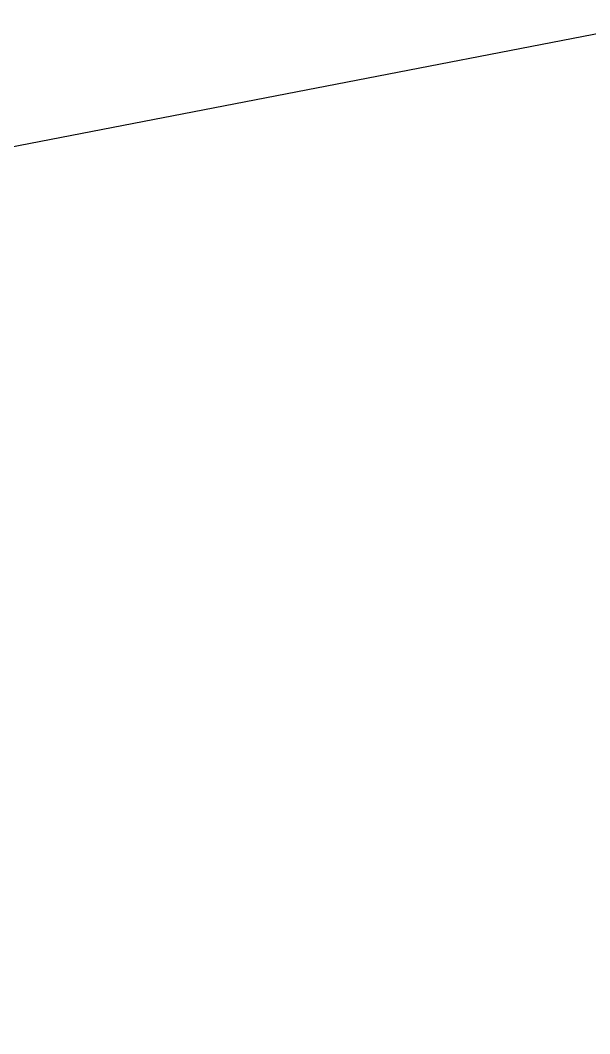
# Model space of a CAD drawing. Header units: millimetres. Extents: x 0 to 54, y -72.9 to 0.
# Drawn here: x 22.9274833 to 22.9275391, y -22.1663679 to -22.1662685 of the extents above; entities that cross this region are included whole.
import ezdxf

# ---------------------------------------------------------------- set-up
doc = ezdxf.new("R2010")
doc.units = ezdxf.units.MM
doc.layers.add('0S-Alu contour', color=251, linetype='Continuous', true_color=0x696969)
doc.layers.add('0S-Plastic contour', color=18, linetype='Continuous', true_color=0x000000)

msp = doc.modelspace()

# ---------------------------------------------------------------- linework, layer by layer
at = {"layer": '0S-Alu contour', "extrusion": (0, 0, -1)}
msp.add_arc((-22.83405698071267, -21.67508681113482), 0.4999999999999696, 170.1161378491512, 259.230835285598, dxfattribs=at)
at = {"layer": '0S-Alu contour'}
msp.add_arc((22.98353909496433, -22.46099717340192), 0.3000000000000028, 100.7691647144065, 250.7691647144045, dxfattribs=at)
at = {"layer": '0S-Plastic contour'}
msp.add_rational_spline([(18.49999999999934, -21.35000000000044), (19.27687468853221, -22.75151903797579), (20.05374937706509, -24.15303807595114), (20.10916768234074, -24.25301534518472), (20.05115126772544, -24.35150767259258), (19.99313485311013, -24.45000000000043), (19.87882543563708, -24.45000000000039), (17.68941271781821, -24.45000000000036), (15.49999999999934, -24.45000000000033), (15.09999999999933, -24.45000000000033), (15.09999999999933, -24.85000000000034), (15.09999999999933, -25.25000000000035), (15.49999999999934, -25.25000000000035), (16.69999999999916, -25.25000000000029), (17.89999999999898, -25.25000000000024), (18.19999999999904, -25.25000000000024), (18.19999999999916, -25.5500000000003), (18.19999999999916, -25.6500000000003), (18.19999999999916, -25.75000000000029), (18.19999999999916, -26.05000000000002), (18.49999999999889, -26.05000000000002), (18.79999999999862, -26.05000000000002), (18.79999999999862, -25.75000000000029), (18.79999999999862, -25.60000000000029), (18.79999999999862, -25.45000000000028), (18.79999999999883, -25.25000000000022), (18.99999999999889, -25.25000000000029), (19.52487113059535, -25.25000000000032), (20.04974226119182, -25.25000000000035), (20.31769145362293, -25.25000000000035), (20.54974226119182, -25.38397459621588), (21.32487113059553, -25.83149545762269), (22.09999999999925, -26.27901631902949), (22.57475237129016, -26.55311472839278), (22.59901971076559, -27.10077415568004), (22.79950985538246, -31.62538707784018), (22.99999999999934, -36.15000000000033), (22.99999999999934, -41.15000000000038), (22.99999999999934, -46.15000000000043), (22.79950985538246, -50.67461292216058), (22.59901971076559, -55.19922584432073), (22.57475237129017, -55.74688527160802), (22.09999999999925, -56.02098368097132), (21.32487113059531, -56.46850454237821), (20.54974226119136, -56.9160254037851), (20.3176914536227, -57.05000000000052), (20.04974226119182, -57.05000000000053), (19.52487113059535, -57.05000000000063), (18.99999999999888, -57.05000000000073), (18.79999999999875, -57.05000000000074), (18.79999999999862, -56.85000000000061), (18.79999999999861, -56.70000000000059), (18.7999999999986, -56.55000000000058), (18.7999999999986, -56.25000000000085), (18.49999999999888, -56.25000000000085), (18.19999999999916, -56.25000000000085), (18.19999999999916, -56.55000000000058), (18.19999999999916, -56.65000000000057), (18.19999999999916, -56.75000000000057), (18.1999999999988, -57.05000000000085), (17.89999999999852, -57.05000000000058), (16.69999999999893, -57.05000000000058), (15.49999999999934, -57.05000000000058), (15.09999999999939, -57.05000000000058), (15.09999999999939, -57.45000000000053), (15.09999999999939, -57.85000000000048), (15.49999999999934, -57.85000000000048), (17.68941271781843, -57.85000000000048), (19.87882543563753, -57.85000000000048), (19.9931348531106, -57.85000000000045), (20.05115126772591, -57.94849232740831), (20.10916768234121, -58.04698465481617), (20.05374937706554, -58.14696192404976), (19.27687468853244, -59.54848096202511), (18.49999999999934, -60.95000000000045), (18.49999999999934, -61.25000000000023), (18.49999999999934, -61.55000000000002), (18.4999999999995, -62.35000000000004), (19.29999999999952, -62.34999999999997), (20.89999999999943, -62.34999999999997), (22.49999999999934, -62.34999999999997), (22.99999999999934, -62.34999999999998), (22.99999999999934, -61.84999999999997), (22.99999999999934, -61.06937410968301), (22.99999999999934, -60.28874821936604), (22.99999999999931, -60.20897581584453), (22.9222222222218, -60.19124861506187), (22.65000000000101, -60.12920341232294), (22.65000000000102, -59.84999999999827), (22.65000000000101, -59.57079658767361), (22.92222222222179, -59.50875138493468), (22.99999999999947, -59.49102418415195), (22.99999999999934, -59.41125178063027), (22.99999999999934, -59.13062589031513), (22.99999999999934, -58.84999999999999), (22.99999999999933, -58.34999999999998), (23.49999999999934, -58.34999999999998), (23.89999999999943, -58.34999999999998), (24.29999999999952, -58.34999999999997), (24.79999999999952, -58.34999999999998), (24.79999999999952, -57.84999999999997), (24.79999999999952, -56.49999999999995), (24.79999999999952, -55.14999999999993), (24.79999999999951, -54.64999999999992), (25.29999999999952, -54.64999999999992), (28.99999999999957, -54.64999999999992), (32.69999999999962, -54.64999999999992), (33.69999999999961, -54.64999999999993), (33.69999999999962, -53.64999999999993), (33.69999999999962, -46.36243556529814), (33.69999999999963, -39.07487113059636), (33.69999999999963, -38.78619599600155), (33.44999999999963, -38.64185842870414), (31.78301270189175, -37.67942286340589), (30.11602540378388, -36.71698729810765), (29.99999999999944, -36.64999999999987), (29.86602540378388, -36.64999999999988), (27.5830127018917, -36.64999999999988), (25.29999999999953, -36.64999999999988), (24.79999999999952, -36.64999999999988), (24.79999999999952, -36.14999999999988), (24.79999999999952, -30.29999999999988), (24.79999999999953, -24.44999999999987), (24.79999999999953, -23.94999999999988), (24.29999999999954, -23.94999999999987), (23.89999999999944, -23.94999999999987), (23.49999999999935, -23.94999999999987), (22.99999999999935, -23.94999999999988), (22.99999999999935, -23.44999999999987), (22.99999999999934, -23.16937410968302), (22.99999999999934, -22.88874821936617), (22.99999999999946, -22.80897581584451), (22.92222222222179, -22.79124861506178), (22.65000000000113, -22.72920341232284), (22.65000000000113, -22.4499999999983), (22.65000000000113, -22.17079658767375), (22.92222222222179, -22.10875138493482), (22.99999999999947, -22.09102418415209), (22.99999999999934, -22.01125178063041), (22.99999999999935, -21.23062589031515), (22.99999999999935, -20.44999999999988), (22.99999999999935, -19.94999999999989), (22.49999999999935, -19.94999999999988), (20.89999999999944, -19.94999999999989), (19.29999999999953, -19.94999999999989), (18.49999999999951, -19.94999999999983), (18.49999999999934, -20.74999999999985)], [1, 1, 1, 0.8681988144891505, 1, 0.8681988144891505, 1, 1, 1, 0.7071067811865476, 1, 0.7071067811865476, 1, 1, 1, 0.7071067811866899, 1, 1, 1, 0.7071067811865476, 1, 0.7071067811865476, 1, 1, 1, 0.707106781186799, 1, 1, 1, 0.9659258262890822, 1, 1, 1, 0.8768827438959109, 1, 1, 1, 1, 1, 1, 1, 0.8768827438959089, 1, 1, 1, 0.9659258262890777, 1, 1, 1, 0.7071067811867925, 1, 1, 1, 0.7071067811865476, 1, 0.7071067811865476, 1, 1, 1, 0.7071067811866474, 1, 1, 1, 0.7071067811865476, 1, 0.7071067811865476, 1, 1, 1, 0.868198814489141, 1, 0.868198814489141, 1, 1, 1, 1, 1, 0.7071067811865852, 1, 1, 1, 0.7071067811865476, 1, 1, 1, 0.7817359599711173, 1, 0.7817359599707059, 1, 0.7817359599707059, 1, 0.7817359599706518, 1, 1, 1, 0.70710678118655, 1, 1, 1, 0.7071067811865476, 1, 1, 1, 0.70710678118655, 1, 1, 1, 0.7071067811865476, 1, 1, 1, 0.866025403784436, 1, 1, 1, 0.9659258262890685, 1, 1, 1, 0.7071067811865428, 1, 1, 1, 0.7071067811865475, 1, 1, 1, 0.7071067811865476, 1, 1, 1, 0.7817359599706599, 1, 0.7817359599707326, 1, 0.7817359599707326, 1, 0.7817359599706329, 1, 1, 1, 0.7071067811865475, 1, 1, 1, 0.7071067811865978, 1], degree=2, knots=[-137.0286978160134, -137.0286978160134, -137.0286978160134, -133.8238328294716, -133.8238328294716, -133.6161386484843, -133.6161386484843, -133.4084444674969, -133.4084444674969, -129.0296190318592, -129.0296190318592, -128.4013005011412, -128.4013005011412, -127.7729819704232, -127.7729819704232, -125.3729819704236, -125.3729819704236, -124.9017430723849, -124.9017430723849, -124.7017430723849, -124.7017430723849, -124.2305041743469, -124.2305041743469, -123.7592652763089, -123.7592652763089, -123.4592652763088, -123.4592652763088, -123.1451060109497, -123.1451060109497, -122.0953637497568, -122.0953637497568, -121.5717649741585, -121.5717649741585, -119.781681528531, -119.781681528531, -118.7787660151492, -118.7787660151492, -109.7206606076223, -109.7206606076223, -99.72066060762218, -99.72066060762218, -90.66255520009526, -90.66255520009526, -89.65963968671343, -89.65963968671343, -87.86955624108549, -87.86955624108549, -87.34595746548767, -87.34595746548767, -86.29621520429473, -86.29621520429473, -85.98205593893546, -85.98205593893546, -85.68205593893543, -85.68205593893543, -85.2108170408974, -85.2108170408974, -84.73957814285936, -84.73957814285936, -84.53957814285937, -84.53957814285937, -84.06833924482041, -84.06833924482041, -81.66833924482123, -81.66833924482123, -81.04002071410335, -81.04002071410335, -80.41170218338547, -80.41170218338547, -76.03287674774728, -76.03287674774728, -75.8251825667599, -75.8251825667599, -75.61748838577253, -75.61748838577253, -72.41262339923051, -72.41262339923051, -71.81262339923094, -71.81262339923094, -70.55598633779493, -70.55598633779493, -67.35598633779512, -67.35598633779512, -66.57058817439767, -66.57058817439767, -65.00933639376373, -65.00933639376373, -64.8746660703147, -64.8746660703147, -64.40331993824437, -64.40331993824437, -63.93197380617404, -63.93197380617404, -63.7973034827248, -63.7973034827248, -63.23605170209451, -63.23605170209451, -62.45065353869705, -62.45065353869705, -61.65065353869687, -61.65065353869687, -60.86525537529943, -60.86525537529943, -58.16525537529938, -58.16525537529938, -57.37985721190193, -57.37985721190193, -49.97985721190184, -49.97985721190184, -48.40906088510695, -48.40906088510695, -33.83393201570338, -33.83393201570338, -33.31033324010507, -33.31033324010507, -29.46059097891203, -29.46059097891203, -29.19879159111288, -29.19879159111288, -24.63276618732854, -24.63276618732854, -23.84736802393108, -23.84736802393108, -12.14736802393108, -12.14736802393108, -11.36196986053364, -11.36196986053364, -10.56196986053346, -10.56196986053346, -9.776571697136001, -9.776571697136001, -9.215319916502294, -9.215319916502294, -9.080649593053064, -9.080649593053064, -8.6093034609829, -8.6093034609829, -8.137957328912739, -8.137957328912739, -8.003287005463495, -8.003287005463495, -6.442035224832973, -6.442035224832973, -5.656637061435533, -5.656637061435533, -2.456637061435715, -2.456637061435715, -1.199999999999701, -1.199999999999701, -1.199999999999701], dxfattribs=at)

doc.saveas('drawing.dxf')
